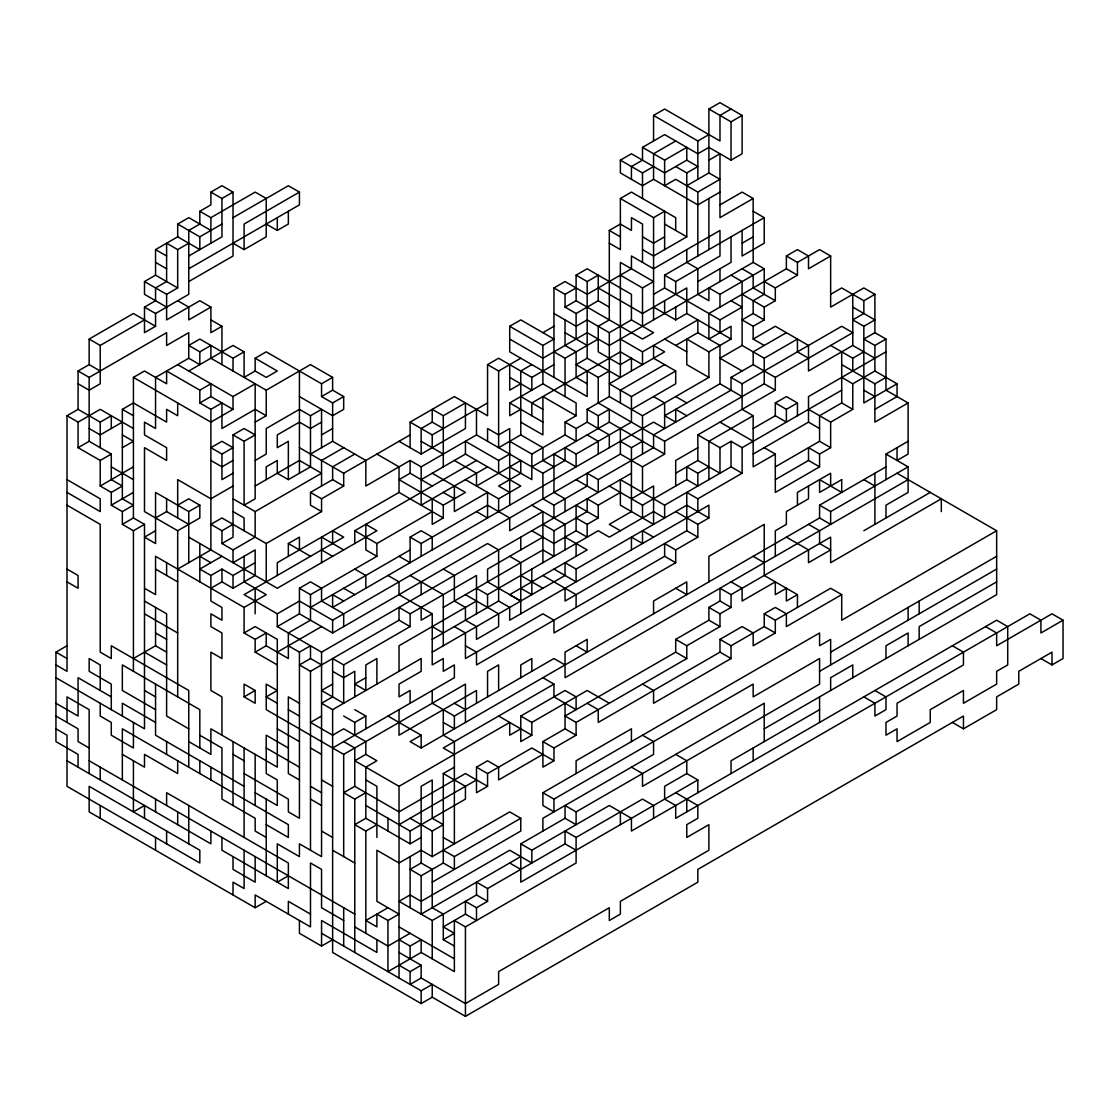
<?xml version="1.0" encoding="UTF-8"?>
<svg xmlns="http://www.w3.org/2000/svg" width="1119" height="1119" viewBox="0 0 1119 1119"><rect width="100%" height="100%" fill="white"/><g stroke="black" fill="none" stroke-linecap="round" stroke-linejoin="round"><path stroke-width="1.5" d="M188.761 243.215L177.683 249.607L166.619 243.215L166.619 281.554L155.555 287.947L155.555 300.717L144.491 307.11L144.491 332.665L155.555 326.286L155.555 313.502L188.761 294.325L188.761 230.43L199.825 224.052L199.825 211.267L210.89 204.875L210.89 192.104L221.954 185.712L233.018 192.104L233.018 255.999L188.761 281.554M177.683 236.822L177.683 224.052L188.761 217.659L210.89 230.43M210.89 192.104L221.954 198.483L233.018 192.104M177.683 249.607L177.683 287.947L155.555 275.162L155.555 249.607L177.683 236.822L199.825 249.607L199.825 236.822L177.683 224.052M199.825 211.267L210.89 217.659L255.16 192.104L266.224 198.483L266.224 236.822L244.096 249.607L233.018 243.215M199.825 236.822L221.954 224.052M233.018 217.659L288.352 185.712L299.43 192.104L299.43 204.875L188.761 268.77M166.619 307.11L144.491 294.325L144.491 281.554L155.555 275.162M188.761 255.999L221.954 236.822L221.954 198.483M299.43 192.104L244.096 224.052L244.096 249.607M111.285 428.507L111.285 415.736L100.22 422.129L78.078 409.344L78.078 371.004L89.156 364.612L89.156 339.057L133.413 313.502L155.555 326.286M144.491 281.554L166.619 294.325L177.683 287.947M266.224 224.052L277.288 230.43L288.352 224.052L288.352 211.267M89.156 339.057L100.22 345.449L144.491 319.894M78.078 371.004L89.156 377.397L166.619 332.665L166.619 345.449L188.761 332.665L188.761 358.234L199.825 364.612L199.825 351.842L188.761 345.449L199.825 339.057L233.018 358.234L244.096 351.842L244.096 377.397L255.16 371.004L255.16 358.234L266.224 351.842L321.559 383.789L332.623 377.397L332.623 390.181L321.559 396.56L321.559 383.789M221.954 364.612L221.954 326.286L210.89 332.665L210.89 307.11L188.761 319.894L188.761 307.11L177.683 300.717M55.95 664.924L67.014 671.316L67.014 415.736L78.078 409.344M55.95 677.708L144.491 728.819L144.491 524.349L133.413 517.971L133.413 377.397L144.491 371.004L166.619 383.789L166.619 371.004L199.825 390.181L210.89 383.789L210.89 396.56L233.018 409.344L233.018 396.56L177.683 364.612M67.014 415.736L78.078 422.129L100.22 409.344L133.413 428.507M188.761 358.234L155.555 377.397L155.555 428.507L144.491 422.129L144.491 434.899L166.619 447.684L166.619 460.455L144.491 447.684L144.491 511.579L177.683 530.742L199.825 517.971L199.825 505.187L188.761 498.794L177.683 505.187M199.825 351.842L210.89 345.449L210.89 358.234L266.224 390.181L310.495 364.612L332.623 377.397M78.078 422.129L78.078 447.684L100.22 460.455L100.22 486.024L111.285 492.402L111.285 505.187L122.349 511.579L133.413 505.187L122.349 498.794L122.349 409.344L133.413 402.952L166.619 422.129L166.619 409.344L177.683 415.736L177.683 402.952M188.761 371.004L233.018 345.449L244.096 351.842M78.078 447.684L89.156 441.292L111.285 454.076L111.285 479.631L122.349 486.024L111.285 492.402M122.349 422.129L100.22 434.899L89.156 428.507M653.566 140.98L653.566 115.425L664.63 109.033L719.979 140.98L719.979 115.425L731.043 109.033M100.22 460.455L111.285 454.076M122.349 447.684L133.413 441.292L122.349 434.899M199.825 390.181L199.825 402.952L210.89 396.56M719.979 192.104L697.836 204.875L653.566 179.32L642.502 185.712L620.374 172.927L620.374 160.157L631.438 153.765L664.63 172.927L686.772 160.157L697.836 166.549L686.772 172.927L675.708 166.549M631.438 179.32L631.438 166.549L642.502 160.157L642.502 147.372L664.63 134.602L697.836 153.765L708.9 147.372L731.043 160.157L742.107 153.765L742.107 115.425L719.979 102.654L708.9 109.033L708.9 172.927L686.772 185.712M199.825 402.952L210.89 409.344L221.954 402.952L221.954 428.507L255.16 409.344L266.224 415.736L266.224 390.181M233.018 396.56L255.16 383.789L255.16 498.794L244.096 505.187L244.096 441.292L233.018 434.899L233.018 537.134L221.954 543.526L221.954 530.742L210.89 524.349L221.954 517.971L266.224 543.526L321.559 511.579L321.559 498.794L343.687 486.024L343.687 473.239L299.43 447.684M675.708 140.98L653.566 153.765L653.566 179.32M100.22 486.024L133.413 466.847M233.018 409.344L210.89 422.129L133.413 377.397M620.374 160.157L642.502 172.927L653.566 166.549M642.502 147.372L664.63 160.157L686.772 147.372L686.772 160.157M653.566 115.425L697.836 140.98L708.9 134.602M708.9 109.033L731.043 121.817L742.107 115.425M609.296 243.215L620.374 249.607L620.374 198.497L631.438 192.104L675.708 217.659L675.708 230.444M111.285 505.187L133.413 492.402M233.018 434.899L244.096 428.507L255.16 434.899L244.096 441.292M255.16 422.129L266.224 415.736M708.9 160.157L719.979 153.765L719.979 217.659L753.171 198.497L753.171 262.392L609.296 345.449L587.167 332.679L542.897 358.234L509.704 339.057M221.954 454.076L233.018 447.684L221.954 441.292L210.89 447.684L221.954 454.076L221.954 479.631L233.018 473.239M631.438 371.004L631.438 358.234L620.374 364.626L598.231 351.842L598.231 326.286L609.296 319.894L609.296 230.444L620.374 224.052L631.438 230.444L631.438 217.659L642.502 224.052L642.502 262.392M122.349 511.579L122.349 524.349L133.413 517.971M233.018 460.455L221.954 466.847L210.89 460.455M255.16 460.455L266.224 454.076L266.224 428.507L299.43 409.344L310.495 415.736L321.559 409.344L321.559 447.684M321.559 396.56L332.623 402.952L343.687 396.56L343.687 409.344L332.623 415.736L299.43 396.56M620.374 198.497L653.566 217.659L664.63 211.267L664.63 249.607M664.63 160.157L664.63 185.712L675.708 179.32L697.836 192.104L719.979 179.32L708.9 172.927M122.349 524.349L133.413 530.742L144.491 524.349M155.555 517.971L166.619 511.579L188.761 524.349M321.559 422.129L310.495 428.507L299.43 422.129L277.288 434.899L277.288 447.684L288.352 441.292L288.352 479.631L310.495 466.847L310.495 415.736M553.961 377.397L553.961 287.947L565.039 281.554L587.167 294.339L631.438 268.77L631.438 255.999L653.566 268.77L719.979 230.444L719.979 255.999L675.708 281.554L664.63 275.162L664.63 287.947L719.979 319.894L719.979 332.679M576.103 300.731L576.103 275.162L587.167 268.784L631.438 294.339L631.438 319.894L653.566 332.679L642.502 339.057L576.103 300.731L565.039 307.11L565.039 294.339L576.103 287.947M155.555 530.742L144.491 537.134L155.555 543.526L155.555 492.402L188.761 511.579L199.825 505.187M233.018 486.024L210.89 498.794L177.683 479.631L177.683 517.971M321.559 434.899L332.623 428.507M509.704 326.286L520.769 319.894L553.961 339.057L542.897 345.449L509.704 326.286L509.704 351.842L587.167 396.574L587.167 371.004M576.103 275.162L587.167 281.554L598.231 275.162L598.231 300.731L576.103 313.502L565.039 307.11M664.63 236.822L653.566 243.215L642.502 236.822M719.979 204.875L742.107 192.104L753.171 198.497M255.16 486.024L299.43 460.455L321.559 473.239L255.16 511.579L233.018 498.794M310.495 454.076L332.623 441.292L365.829 460.455L365.829 486.024L410.1 460.468L421.164 466.847L476.498 434.899L476.498 409.344M686.772 172.927L686.772 236.822L653.566 255.999L642.502 249.607M343.687 447.684L321.559 460.455L321.559 486.024M410.1 447.684L410.1 422.129L454.37 396.574L487.562 415.736L487.562 364.626L498.626 358.234L531.833 377.397L531.833 390.181L509.704 377.397M542.897 332.679L553.961 326.286M221.954 530.742L233.018 524.349M354.765 454.076L332.623 466.847L332.623 479.631L310.495 492.402L310.495 505.187L321.559 511.579M487.562 364.626L498.626 371.004L520.769 358.234M620.374 275.162L642.502 287.947L653.566 281.554L620.374 262.392L620.374 377.397L587.167 358.234L576.103 364.626L598.231 377.397L609.296 371.004M664.63 275.162L764.235 217.659L764.235 243.215L742.107 255.999L742.107 230.444M177.683 569.081L210.89 549.919L210.89 409.344M343.687 473.239L410.1 434.899M443.292 428.521L432.228 422.129L421.164 428.521L421.164 454.076L399.021 441.292M432.228 422.129L432.228 409.344L443.292 415.736L465.434 402.952L465.434 428.521L421.164 454.076M531.833 364.626L520.769 371.004L520.769 434.899L542.897 447.684L542.897 460.468L553.961 466.847M653.566 294.339L664.63 287.947M742.107 243.215L753.171 236.822M78.078 767.158L78.078 754.388L55.95 741.603L55.95 652.153L67.014 645.761M221.954 556.311L199.825 569.081L210.89 575.474L221.954 569.081L233.018 575.474L255.16 562.689M221.954 543.526L233.018 549.919L255.16 537.134L255.16 511.579M410.1 422.129L432.228 434.899L487.562 402.952M520.769 383.789L509.704 390.181L509.704 364.626M531.833 377.397L553.961 364.626M553.961 351.842L565.039 358.234L598.231 339.057M553.961 313.502L576.103 326.286L587.167 319.894L609.296 332.679L631.438 319.894M697.836 281.554L731.043 262.392L731.043 236.822M520.769 409.344L509.704 415.736L509.704 402.952L542.897 383.789L576.103 402.952L576.103 415.736L565.039 422.129L565.039 434.899L576.103 441.292L576.103 428.521L565.039 422.129M210.89 588.258L221.954 581.866L233.018 588.258L255.16 575.474L255.16 549.919L233.018 562.689L233.018 549.919M288.352 556.311L288.352 543.526L299.43 537.134L299.43 549.919M432.228 486.024L410.1 473.239L399.021 479.631L443.292 505.187L465.434 492.416L432.228 473.239M653.566 307.11L675.708 319.894L686.772 313.502L686.772 287.947L642.502 313.502L598.231 287.947M686.772 249.607L686.772 262.392L697.836 268.77L697.836 294.339L708.9 300.731L708.9 287.947L719.979 294.339L764.235 268.784L764.235 294.339L753.171 300.731L753.171 313.502L742.107 319.894L753.171 326.286L764.235 319.894L764.235 307.11L775.313 300.717L775.313 287.947L797.441 275.162L797.441 262.392L786.377 255.999L786.377 268.77L708.9 313.502L708.9 339.057L731.043 326.286L731.043 339.057L708.9 351.842L686.772 339.057L686.772 364.626L708.9 377.397L708.9 351.842M786.377 255.999L797.441 249.607L808.505 255.999L808.505 268.77L830.648 255.999L830.648 307.11L863.84 287.947L874.904 294.339L874.904 332.679L863.84 339.057L874.904 345.449L885.982 339.057L885.982 390.181L908.11 402.952L908.11 454.076L897.046 460.468L897.046 447.684M443.292 505.187L443.292 517.971L399.021 492.416L277.288 562.689L277.288 575.474M421.164 479.631L465.434 454.076L520.769 486.024L498.626 498.794L465.434 479.631M620.374 339.057L642.502 351.842L697.836 319.894L697.836 332.679L675.708 345.449M797.441 262.392L819.57 249.607L830.648 255.999M133.413 658.531L155.555 645.761L155.555 607.421M354.765 543.526L354.765 530.742L476.498 460.468M520.769 434.899L498.626 447.684L498.626 371.004M719.979 319.894L742.107 307.11L731.043 300.731M144.491 588.258L155.555 594.637L155.555 556.311L244.096 607.421L266.224 594.637L244.096 581.866L244.096 556.311M487.562 466.847L421.164 505.187L421.164 466.847M465.434 454.076L465.434 441.292L498.626 460.468L509.704 454.076M576.103 428.521L587.167 422.129L587.167 409.344L609.296 396.574L642.502 415.736L708.9 377.397M664.63 364.626L620.374 390.181L620.374 402.952M675.708 511.579L697.836 524.363L708.9 517.971L708.9 505.187L509.704 620.206L509.704 607.421L498.626 601.029L498.626 549.919L487.562 543.526L332.623 632.976L299.43 613.813L299.43 588.258L310.495 581.866L321.559 588.258L321.559 601.029L343.687 613.813L343.687 626.584M354.765 530.742L376.893 543.526L432.228 511.579M509.704 441.292L531.833 454.076L565.039 434.899M587.167 409.344L598.231 415.736L609.296 409.344L609.296 422.129L531.833 466.847M675.708 371.004L653.566 358.234L653.566 345.449L664.63 351.842L609.296 383.789L631.438 396.574L675.708 371.004L675.708 383.789L631.438 409.344M244.096 607.421L244.096 632.976L255.16 626.584L277.288 639.369L277.288 767.158L210.89 728.819L210.89 754.374L188.761 741.603M332.623 543.526L332.623 530.742L343.687 537.134L244.096 594.637L277.288 613.813L299.43 601.029L332.623 620.206L620.374 454.076L642.502 466.847L664.63 454.076L664.63 441.292L764.235 383.789L775.313 390.181L775.313 377.397L753.171 364.626L731.043 377.397L731.043 390.181L653.566 434.899L653.566 447.684L598.231 479.631L587.167 473.239L587.167 486.024L553.961 505.187L542.897 498.794L542.897 473.239L476.498 434.899M299.43 588.258L310.495 594.637L376.893 556.311L376.893 543.526M399.021 556.311L410.1 562.689L410.1 537.134L421.164 530.742L432.228 537.134L432.228 549.919M443.292 517.971L432.228 524.363L432.228 498.794M808.505 358.234L797.441 351.842L797.441 339.057L764.235 358.234L742.107 345.449L719.979 358.234L742.107 371.004M753.171 326.286L753.171 339.057L775.313 326.286L808.505 345.449L808.505 371.004L852.776 345.449L874.904 358.234M830.648 294.339L841.712 287.947L863.84 300.731L874.904 294.339M255.16 639.369L266.224 632.976L266.224 645.761L255.16 652.153L255.16 639.369L244.096 632.976M277.288 613.813L277.288 626.584L299.43 613.813M310.495 607.421L410.1 549.919M410.1 537.134L421.164 543.526L487.562 505.187L509.704 517.971L509.704 530.742L542.897 511.579L542.897 562.689M542.897 473.239L565.039 460.468L565.039 447.684L576.103 454.076L631.438 422.129L631.438 396.574M786.377 332.679L753.171 351.842L753.171 364.626M697.836 332.679L719.979 345.449L719.979 383.789L664.63 415.736L675.708 422.129L675.708 409.344L686.772 415.736M277.288 652.153L321.559 626.584M620.374 441.292L631.438 447.684L642.502 441.292M731.043 377.397L742.107 383.789L841.712 326.286L852.776 332.679L775.313 377.397M288.352 645.761L299.43 652.153L310.495 645.761L310.495 658.531L321.559 664.924M863.84 300.731L863.84 313.502L852.776 319.894L863.84 326.286L874.904 319.894L852.776 307.11M244.096 696.871L255.16 690.479L255.16 703.264L244.096 696.871L244.096 684.101L255.16 690.479M310.495 658.531L299.43 664.924L310.495 671.316L399.021 620.206L410.1 626.584L410.1 613.813L399.021 607.421L399.021 620.206M277.288 626.584L321.559 652.153L631.438 473.239M675.708 473.239L697.836 460.468L697.836 434.899L775.313 390.181M410.1 613.813L476.498 575.474L476.498 613.813M542.897 537.134L487.562 569.081L487.562 581.866L520.769 601.029L509.704 594.637L587.167 549.919L565.039 537.134M542.897 524.363L553.961 530.742L587.167 511.579L587.167 498.794L598.231 505.187L620.374 492.416M697.836 447.684L675.708 460.468L675.708 486.024M841.712 377.397L852.776 383.789L852.776 409.344L830.648 422.129L830.648 447.684L819.57 454.076L819.57 466.847L775.313 492.416L775.313 454.076L753.171 466.847L753.171 415.736L708.9 441.292L708.9 479.631M797.441 402.952L786.377 409.344L786.377 422.129L775.313 415.736L775.313 402.952L786.377 396.574L797.441 402.952L797.441 415.736M830.648 345.449L852.776 358.234L863.84 351.842M410.1 703.264L410.1 690.479L399.021 696.871L399.021 684.101L421.164 671.316L421.164 658.531L332.623 709.656L321.559 703.264L332.623 696.871L332.623 658.531L343.687 664.924L410.1 626.584M332.623 747.996L454.37 677.708L454.37 664.924L443.292 671.316L443.292 658.531L432.228 664.924L432.228 613.813L421.164 620.206L421.164 607.421M443.292 607.421L542.897 549.919L553.961 556.311L553.961 530.742M598.231 505.187L598.231 517.971L587.167 524.363L587.167 537.134L576.103 530.742L553.961 543.526L531.833 530.742M631.438 498.794L653.566 486.024L653.566 524.363L620.374 505.187L620.374 479.631L664.63 505.187L731.043 466.847L742.107 473.239L742.107 447.684L731.043 441.292L719.979 447.684L697.836 434.899M753.171 428.521L775.313 415.736M885.982 351.842L808.505 396.574L808.505 422.129L753.171 454.076M332.623 684.101L321.559 690.479L343.687 703.264L343.687 664.924M476.498 601.029L399.021 645.761L399.021 671.316M476.498 588.258L487.562 594.637L598.231 530.742L609.296 537.134L653.566 511.579L664.63 517.971L664.63 505.187M609.296 486.024L642.502 505.187L686.772 479.631L697.836 486.024L697.836 473.239L708.9 466.847M742.107 447.684L841.712 390.181M852.776 383.789L874.904 371.004L897.046 383.789L897.046 396.574L874.904 409.344M365.829 677.708L354.765 684.101L365.829 690.479L365.829 664.924L376.893 658.531L376.893 684.101M432.228 639.369L498.626 601.029M852.776 409.344L841.712 402.952L819.57 415.736L819.57 441.292L775.313 466.847M841.712 364.626L874.904 383.789L885.982 377.397M321.559 716.048L310.495 722.426L332.623 735.211L343.687 728.819L365.829 741.603L365.829 754.374L354.765 760.766L399.021 786.321L509.704 722.426L509.704 735.211L520.769 728.819M432.228 652.153L565.039 575.474L565.039 562.689L576.103 569.081L686.772 505.187L708.9 517.971M565.039 588.258L565.039 601.029L686.772 530.742L686.772 492.416L697.836 498.794L742.107 473.239M897.046 383.789L863.84 402.952L863.84 326.286M343.687 716.048L354.765 722.426L365.829 716.048L365.829 728.819M775.313 479.631L808.505 460.468L819.57 466.847M908.11 402.952L874.904 422.129L874.904 383.789M697.836 524.363L697.836 537.134L675.708 549.919L675.708 562.689L664.63 556.311L476.498 664.924L476.498 652.153L465.434 645.761M277.288 703.264L266.224 696.871L277.288 690.479L266.224 684.101L266.224 709.656L343.687 754.374L465.434 684.101L465.434 722.426M675.708 562.689L553.961 632.976L553.961 620.206L542.897 613.813L465.434 658.531L465.434 632.976L454.37 626.584M885.982 479.631L885.982 454.076L908.11 441.292M421.164 747.996L421.164 735.211L410.1 741.603L421.164 747.996L819.57 517.971L830.648 524.363L830.648 511.579L819.57 505.187L819.57 517.971M432.228 690.479L432.228 703.264L454.37 716.048L553.961 658.531L565.039 664.924M819.57 505.187L885.982 466.847M487.562 786.321L476.498 792.714L476.498 767.158L487.562 773.551L487.562 786.321L465.434 773.551L399.021 811.89L354.765 786.321L343.687 792.714L354.765 799.106L365.829 792.714M830.648 511.579L908.11 466.847L908.11 492.416L885.982 505.187L885.982 517.971M520.769 716.048L531.833 722.426L531.833 735.211L520.769 741.603L520.769 716.048L565.039 690.479L576.103 696.871L576.103 709.656L553.961 696.871L553.961 684.101L443.292 747.996L454.37 754.374M908.11 479.631L565.039 677.708L565.039 652.153L587.167 639.369L587.167 652.153L576.103 645.761M731.043 607.421L719.979 613.813L719.979 626.584L686.772 645.761L686.772 658.545L675.708 652.153L675.708 639.369L708.9 620.206L708.9 607.421L719.979 601.029L731.043 607.421L731.043 594.637L719.979 588.258L719.979 601.029M731.043 594.637L830.648 537.134L830.648 562.689L941.317 498.794L941.317 511.579M421.164 837.446L410.1 843.838L365.829 818.269L354.765 824.661L365.829 831.053L376.893 824.661M432.228 882.178L520.769 831.053L520.769 818.283L454.37 856.608L454.37 869.393L443.292 863.001L443.292 773.551L454.37 767.158M531.833 722.426L587.167 690.479L609.296 703.264M863.84 530.742L930.239 492.416M288.352 875.785L277.288 882.178L277.288 843.838L299.43 856.608L299.43 843.838L321.559 856.608L321.559 652.153M476.498 767.158L487.562 760.766L498.626 767.158L498.626 779.943L542.897 754.374M675.708 652.153L565.039 716.048L576.103 722.426L686.772 658.545M55.95 728.819L67.014 735.211L67.014 786.335L199.825 863.001L199.825 850.23L89.156 786.335L89.156 811.89L255.16 907.733L266.224 901.341M399.021 824.661L476.498 779.943M487.562 773.551L531.833 747.996L553.961 760.766L553.961 747.996L576.103 735.211L576.103 722.426M553.961 760.766L542.897 767.158L542.897 741.603L565.039 728.819L576.103 735.211M719.979 639.369L731.043 645.761L731.043 658.531L719.979 652.153L719.979 639.369L742.107 626.584L753.171 632.976L753.171 645.761L775.313 632.976L775.313 620.206L764.235 613.813L764.235 626.584L775.313 632.976M764.235 613.813L775.313 607.421L786.377 613.813L786.377 626.584L841.712 594.637L841.712 620.206L996.651 530.756L996.651 594.651L764.235 728.819M797.441 607.421L797.441 594.651L786.377 601.029L786.377 588.258L775.313 594.637L775.313 581.866L742.107 601.029L742.107 588.258L731.043 581.866M365.829 805.498L410.1 831.053L465.434 799.106L465.434 786.321L443.292 773.551M719.979 652.153L598.231 722.426L598.231 709.656L587.167 703.264M731.043 645.761L764.235 626.584M775.313 620.206L830.648 588.258L841.712 594.637M410.1 818.269L432.228 831.053L443.292 824.661L432.228 818.269L432.228 779.943L421.164 786.321L421.164 863.001L410.1 869.393L421.164 875.785L443.292 863.001M731.043 658.531L653.566 703.264L653.566 690.479L642.502 684.101M387.957 907.733L365.829 920.503L376.893 926.896L376.893 914.125L387.957 920.503L399.021 914.125L376.893 901.341L376.893 850.23L399.021 863.001L421.164 850.23L432.228 856.608L509.704 811.89L520.769 818.283M542.897 792.714L553.961 799.106L553.961 811.89L542.897 805.498L542.897 792.714L819.57 632.976L819.57 645.761L830.648 639.369L830.648 664.924M553.961 799.106L753.171 684.101L753.171 696.871L819.57 658.545L819.57 684.101L642.502 786.335L642.502 773.551L631.438 767.158M299.43 920.503L299.43 933.288L321.559 946.073L332.623 939.68M830.648 652.153L996.651 556.311M697.836 792.714L697.836 779.943L520.769 882.178L520.769 843.838L565.039 818.283L576.103 824.661L576.103 811.89L565.039 805.498L565.039 818.283M576.103 811.89L764.235 703.264L764.235 741.603M819.57 671.316L996.651 569.081M520.769 856.608L421.164 914.125L421.164 875.785M520.769 843.838L531.833 850.23L609.296 805.498L631.438 818.283L631.438 831.053L996.651 620.206L1007.715 626.598L1007.715 664.924L996.651 671.316L996.651 684.101L963.445 703.264L963.445 690.493L930.239 709.656L930.239 722.44L897.046 741.603L897.046 728.819L885.982 735.211L885.982 722.44L897.046 716.048L897.046 703.264L963.445 664.924L963.445 652.153L952.381 645.761M996.651 581.866L919.175 626.598L919.175 639.369M410.1 933.288L387.957 946.073L354.765 926.896M531.833 850.23L531.833 863.001L509.704 850.23L421.164 901.341L410.1 894.948L399.021 901.341L432.228 920.503L476.498 894.948L487.562 901.341L487.562 888.556L476.498 882.178L476.498 894.948M487.562 888.556L565.039 843.838L576.103 850.23M565.039 843.838L565.039 831.053L576.103 837.446L642.502 799.106L653.566 805.498L653.566 818.283M675.708 754.388L686.772 760.766L686.772 773.551L664.63 786.335L664.63 799.106L675.708 805.498L675.708 818.283L1029.844 613.813L1040.922 620.206L1040.922 632.976L1063.05 620.206L1063.05 658.545L1051.986 664.924L1040.922 658.545M399.021 939.68L410.1 946.073L421.164 939.68L421.164 952.451L387.957 971.628L387.957 920.503M487.562 901.341L476.498 907.733L465.434 901.341L465.434 914.125L443.292 926.896L454.37 933.288L443.292 939.68L443.292 914.125L432.228 907.733L432.228 869.393L421.164 863.001M819.57 709.656L731.043 760.766L731.043 773.551M421.164 952.451L454.37 971.628L454.37 920.503L465.434 926.896L576.103 863.001L576.103 837.446M399.021 965.235L410.1 971.628L421.164 965.235L421.164 978.02L465.434 1003.575L498.626 984.398L498.626 971.628L609.296 907.733L609.296 920.503L620.374 914.125L620.374 901.341L708.9 850.23L708.9 824.661L686.772 837.446L686.772 824.661L697.836 818.283L697.836 805.498L675.708 792.714M421.164 978.02L410.1 984.398L410.1 971.628M321.559 933.288L421.164 990.791L432.228 984.398L432.228 997.183L465.434 1016.346L697.836 882.178L697.836 869.393L963.445 716.048L963.445 728.819L952.381 722.44M332.623 709.656L332.623 952.451L421.164 1003.575L432.228 997.183M963.445 728.819L996.651 709.656L996.651 696.871L1018.78 684.101L1018.78 671.316L1051.986 652.153L1051.986 664.924M753.171 211.267L764.235 217.659M786.377 268.77L797.441 275.162M753.171 262.392L764.235 268.784M874.904 332.679L885.982 339.057M664.63 224.052L686.772 236.822M742.107 268.784L753.171 275.162L753.171 287.947L775.313 300.717M764.235 281.554L775.313 287.947M731.043 275.162L742.107 281.554L742.107 345.449M742.107 294.339L764.235 307.11M609.296 230.444L620.374 236.822M753.171 313.502L764.235 319.894M863.84 390.181L874.904 396.574M753.171 339.057L764.235 345.449M686.772 313.502L731.043 339.057M808.505 409.344L830.648 422.129M885.982 454.076L908.11 466.847M598.231 300.731L609.296 307.11M664.63 339.057L686.772 351.842M775.313 402.952L786.377 409.344M808.505 422.129L819.57 428.521M897.046 473.239L996.651 530.756M553.961 287.947L565.039 294.339M719.979 383.789L742.107 396.574M819.57 441.292L830.648 447.684M753.171 415.736L742.107 409.344L742.107 383.789M819.57 454.076L808.505 447.684L808.505 460.468M863.84 479.631L874.904 486.024M565.039 332.679L587.167 345.449M675.708 396.574L686.772 402.952M719.979 422.129L753.171 441.292M764.235 447.684L775.313 454.076M1063.05 620.206L1051.986 613.813L996.651 645.761L996.651 632.976L985.587 626.598M653.566 396.574L664.63 402.952L664.63 428.521L653.566 422.129L332.623 607.421L332.623 594.637L343.687 601.029M587.167 383.789L576.103 377.397L576.103 351.842L565.039 345.449L565.039 319.894M664.63 441.292L598.231 402.952L598.231 377.397M697.836 460.468L719.979 473.239L719.979 447.684M808.505 524.363L819.57 530.742L819.57 543.526L830.648 549.919L808.505 562.689L808.505 549.919L786.377 537.134M609.296 422.129L664.63 454.076M697.836 473.239L686.772 466.847L686.772 479.631M576.103 415.736L542.897 396.574L542.897 434.899L520.769 422.129M587.167 422.129L609.296 434.899L609.296 447.684M520.769 396.574L542.897 409.344M587.167 434.899L598.231 441.292L598.231 454.076M509.704 402.952L542.897 422.129M753.171 556.311L764.235 562.689M686.772 530.742L697.836 537.134M797.441 594.651L764.235 575.474L764.235 524.363L708.9 556.311L708.9 581.866M576.103 479.631L598.231 492.416L598.231 479.631M155.555 249.607L166.619 255.999M653.566 537.134L642.502 530.742L642.502 543.526L631.438 537.134L631.438 549.919M675.708 549.919L664.63 543.526L664.63 556.311M155.555 262.378L166.619 268.77M509.704 466.847L531.833 479.631L531.833 454.076M598.231 517.971L576.103 505.187L576.103 530.742M620.374 530.742L609.296 524.363L631.438 511.579L631.438 447.684M210.89 307.11L199.825 300.717L166.619 319.894L166.619 294.325M576.103 517.971L587.167 524.363M874.904 690.493L885.982 696.871L885.982 709.656L874.904 716.048L874.904 703.264L863.84 696.871M210.89 319.894L221.954 326.286M332.623 390.181L343.687 396.56M421.164 441.292L443.292 454.076M454.37 460.468L476.498 473.239L476.498 486.024L520.769 460.468L520.769 473.239L498.626 486.024L509.704 492.416M531.833 505.187L565.039 524.363L565.039 549.919M675.708 588.258L686.772 594.637L686.772 581.866L653.566 601.029L653.566 613.813M708.9 607.421L719.979 613.813M255.16 358.234L277.288 371.004L266.224 377.397L255.16 371.004M708.9 620.206L719.979 626.584M144.491 307.11L155.555 313.502M376.893 454.076L399.021 466.847L399.021 492.416M443.292 492.402L454.37 498.794M476.498 511.579L487.562 517.971L487.562 492.416L454.37 511.579L454.37 486.024M553.961 569.081L576.103 581.866L576.103 569.081M675.708 639.369L686.772 645.761M509.704 556.311L520.769 562.689L520.769 613.813M542.897 575.474L576.103 594.637L576.103 607.421M520.769 575.474L542.897 588.258M332.623 479.631L343.687 486.024M520.769 588.258L531.833 594.637L531.833 569.081M89.156 364.612L100.22 371.004M288.352 479.631L277.288 473.239L277.288 460.455L266.224 466.847L266.224 479.631M310.495 492.402L321.559 498.794M443.292 569.081L454.37 575.474L454.37 601.029L465.434 607.421L465.434 620.206L476.498 626.584L476.498 639.369L498.626 626.584L498.626 613.813L465.434 594.637M78.078 383.789L89.156 390.181L100.22 383.789L100.22 345.449M122.349 409.344L133.413 415.736M376.893 556.311L365.829 549.919L365.829 524.349L376.893 530.742L277.288 588.258L188.761 537.134M410.1 575.474L443.292 594.637L443.292 645.761M343.687 549.919L321.559 537.134L321.559 562.689M387.957 575.474L399.021 581.866L399.021 594.637L432.228 613.813M321.559 549.919L332.623 556.311M354.765 569.081L365.829 575.474L365.829 588.258M542.897 677.708L553.961 684.101M642.502 735.211L653.566 741.603L653.566 754.388L542.897 818.283L542.897 831.053M233.018 511.579L244.096 517.971L244.096 530.742M288.352 543.526L310.495 556.311M432.228 626.584L443.292 632.976M686.772 773.551L697.836 779.943M343.687 588.258L354.765 594.637M111.285 466.847L133.413 479.631M498.626 716.048L531.833 735.211M542.897 741.603L553.961 747.996M67.014 479.631L100.22 498.794L100.22 511.579L67.014 492.402M199.825 556.311L210.89 562.689M454.37 703.264L465.434 709.656M67.014 505.187L100.22 524.363L100.22 652.153L111.285 658.531L111.285 645.761L188.761 690.479L188.761 767.158M443.292 722.426L454.37 728.819L454.37 716.048M155.555 569.081L177.683 581.866M332.623 671.316L343.687 677.708L354.765 671.316L354.765 696.871M266.224 645.761L288.352 658.531L288.352 632.976L310.495 620.206L310.495 594.637M387.957 716.048L421.164 735.211M255.16 652.153L277.288 664.924M354.765 709.656L365.829 716.048M144.491 601.029L166.619 613.813L166.619 716.048L188.761 728.819M67.014 569.081L78.078 575.474L78.078 588.258L67.014 581.866M144.491 613.813L177.683 632.976M299.43 703.264L288.352 696.871L288.352 773.551L299.43 779.943M155.555 632.976L166.619 639.369M288.352 709.656L299.43 716.048M343.687 741.603L354.765 747.996L354.765 786.321M365.829 754.374L376.893 760.766L365.829 767.158L365.829 818.269M155.555 645.761L166.619 652.153M144.491 652.153L166.619 664.924M277.288 728.819L299.43 741.603M310.495 747.996L321.559 754.374M365.829 779.943L376.893 786.321L376.893 837.446M509.704 863.001L520.769 869.393M288.352 747.996L266.224 735.211L266.224 773.551L277.288 779.943L277.288 805.498L255.16 792.714M443.292 837.446L454.37 843.838L454.37 741.603L443.292 735.211L443.292 709.656M266.224 747.996L299.43 767.158M321.559 779.943L332.623 786.321M443.292 850.23L454.37 856.608M144.491 690.479L155.555 696.871M310.495 786.321L321.559 792.714M55.95 652.153L67.014 658.531M155.555 709.656L122.349 690.479L122.349 664.924L199.825 709.656L199.825 747.996M199.825 735.211L221.954 747.996L221.954 799.106L255.16 818.283L255.16 831.053L266.224 837.446M233.018 754.374L244.096 760.766M310.495 799.106L321.559 805.498M111.285 696.871L78.078 677.708L78.078 716.048L55.95 703.264M155.555 722.426L122.349 703.264L122.349 716.048M244.096 773.551L288.352 799.106L288.352 811.89L299.43 818.283L299.43 652.153M244.096 786.335L155.555 735.211L155.555 684.101M321.559 831.053L332.623 837.446M465.434 914.125L476.498 920.503L476.498 907.733M332.623 850.23L354.765 863.001M266.224 824.661L288.352 837.446L288.352 824.661L122.349 728.819L122.349 779.943M55.95 716.048L78.078 728.819L78.078 741.603L89.156 747.996M122.349 754.388L144.491 767.158L144.491 754.388L177.683 773.551L177.683 760.766M443.292 939.68L454.37 946.073M399.021 926.896L454.37 958.843M89.156 760.766L354.765 914.125M67.014 760.766L210.89 843.838L210.89 831.053M343.687 920.503L321.559 907.733L321.559 869.393L310.495 863.001L310.495 926.896L255.16 894.948L255.16 907.733M399.021 952.451L421.164 965.235M310.495 914.125L288.352 901.341L288.352 914.125M919.175 601.029L919.175 613.813M908.11 607.421L908.11 620.206M908.11 645.761L908.11 632.976L885.982 645.761L885.982 658.545M874.904 345.449L874.904 371.004M874.904 473.239L874.904 524.363M852.776 294.339L852.776 345.449M852.776 358.234L852.776 371.004M852.776 677.708L852.776 664.924L830.648 677.708L830.648 690.493M841.712 351.842L841.712 402.952M830.648 486.024L830.648 473.239L797.441 492.416L797.441 505.187M819.57 696.871L819.57 722.44M808.505 486.024L808.505 498.794L786.377 511.579L786.377 524.363L775.313 530.742L775.313 556.311M764.235 358.234L764.235 383.789M753.171 747.996L753.171 760.766M731.043 121.817L731.043 160.157M731.043 441.292L731.043 466.847M719.979 268.784L719.979 281.554M719.979 294.339L719.979 307.11M708.9 198.497L708.9 249.607M697.836 140.98L697.836 179.32M697.836 192.104L697.836 255.999M697.836 498.794L697.836 511.579M686.772 799.106L686.772 811.89M675.708 281.554L675.708 294.339M675.708 307.11L675.708 319.894M664.63 300.731L664.63 313.502M653.566 217.659L653.566 319.894M642.502 172.927L642.502 198.497M642.502 287.947L642.502 326.286M642.502 351.842L642.502 364.626L620.374 351.842L531.833 402.952L531.833 415.736M642.502 415.736L642.502 454.076M642.502 466.847L642.502 492.416M642.502 505.187L642.502 517.971M631.438 741.603L631.438 728.819L576.103 760.766L576.103 773.551M620.374 428.521L620.374 454.076M620.374 811.89L620.374 824.661M609.296 332.679L609.296 396.574M598.231 415.736L598.231 428.521M587.167 281.554L587.167 358.234M576.103 313.502L576.103 339.057M576.103 454.076L576.103 466.847L553.961 454.076L553.961 492.416L565.039 498.794L565.039 511.579M576.103 543.526L576.103 556.311M565.039 358.234L565.039 396.574M565.039 703.264L565.039 728.819M553.961 505.187L553.961 517.971M542.897 345.449L542.897 383.789M531.833 671.316L531.833 658.531L520.769 664.924L520.769 677.708M520.769 537.134L520.769 549.919M509.704 505.187L509.704 428.521L498.626 434.899L487.562 428.521L487.562 441.292M498.626 460.468L498.626 473.239M498.626 498.794L498.626 511.579M498.626 690.479L498.626 664.924L487.562 671.316L487.562 696.871M487.562 594.637L487.562 607.421M476.498 703.264L476.498 690.479L399.021 735.211L399.021 709.656M465.434 926.896L465.434 1016.346M443.292 415.736L443.292 466.847M432.228 434.899L432.228 447.684M432.228 831.053L432.228 856.608M432.228 920.503L432.228 958.843M421.164 543.526L421.164 556.311M421.164 581.866L421.164 594.637M421.164 990.791L421.164 1003.575M410.1 460.468L410.1 473.239M410.1 831.053L410.1 843.838M410.1 856.608L410.1 907.733M410.1 946.073L410.1 958.843M399.021 786.321L399.021 978.02M387.957 818.269L387.957 831.053M376.893 939.68L376.893 952.451L321.559 920.503L321.559 946.073M365.829 831.053L365.829 933.288M354.765 722.426L354.765 735.211M354.765 799.106L354.765 952.451M343.687 754.374L343.687 856.608M343.687 907.733L343.687 946.073M332.623 402.952L332.623 441.292M332.623 620.206L332.623 632.976M310.495 671.316L310.495 850.23M299.43 371.004L299.43 473.239M277.288 217.659L277.288 230.43M266.224 543.526L266.224 581.866M266.224 799.106L266.224 875.785M255.16 588.258L255.16 613.813M255.16 754.374L255.16 805.498M255.16 856.608L255.16 882.178L233.018 869.393L233.018 856.608M244.096 747.996L244.096 837.446M244.096 850.23L244.096 888.556L233.018 882.178L233.018 894.948M233.018 358.234L233.018 371.004M233.018 575.474L233.018 588.258M233.018 741.603L233.018 805.498M221.954 569.081L221.954 581.866M221.954 735.211L221.954 696.871L210.89 690.479L210.89 652.153L221.954 658.531L221.954 632.976L210.89 626.584L210.89 613.813L221.954 620.206L221.954 607.421L210.89 601.029L210.89 575.474M221.954 837.446L221.954 850.23L288.352 888.556L288.352 863.001L166.619 792.714L166.619 805.498M210.89 217.659L210.89 243.215M210.89 767.158L210.89 779.943M199.825 543.526L199.825 581.866M199.825 760.766L199.825 773.551M188.761 511.579L188.761 562.689M188.761 805.498L188.761 843.838M177.683 530.742L177.683 696.871M177.683 811.89L177.683 824.661M166.619 498.794L166.619 511.579M166.619 562.689L166.619 575.474M166.619 741.603L166.619 754.388M166.619 831.053L166.619 843.838M155.555 799.106L155.555 811.89M155.555 837.446L155.555 850.23M144.491 818.283L144.491 805.498L133.413 811.89L133.413 760.766M133.413 530.742L133.413 671.316M133.413 722.44L133.413 747.996L111.285 735.211L111.285 722.44L100.22 716.048L100.22 703.264M111.285 709.656L111.285 684.101L89.156 671.316L89.156 658.531L100.22 664.924L100.22 690.479M100.22 422.129L100.22 447.684M100.22 767.158L100.22 779.943M100.22 805.498L100.22 818.283M89.156 377.397L89.156 441.292M89.156 773.551L89.156 709.656L67.014 696.871L67.014 722.44M841.712 479.631L819.57 492.416L819.57 479.631L841.712 492.416L841.712 479.631"/></g></svg>
